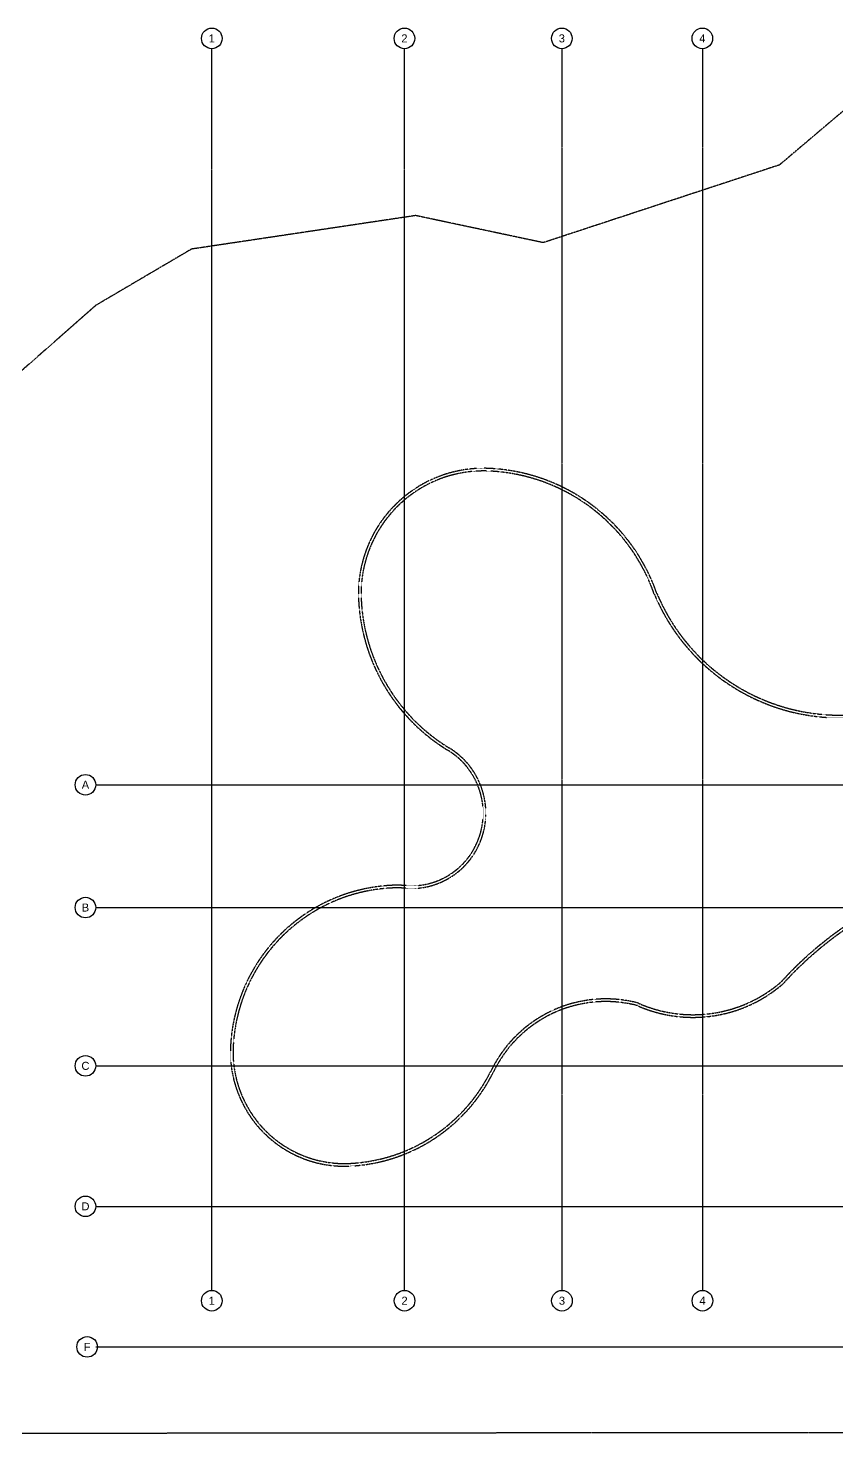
# Model space of a CAD drawing. Header units: millimetres. Extents: x 59135 to 3708801, y -250967 to 196121.
# Drawn here: x 3503314 to 3548784, y -59005 to 20028 of the extents above; entities that cross this region are included whole.
import ezdxf
from ezdxf.enums import TextEntityAlignment as Align

# ---------------------------------------------------------------- set-up
doc = ezdxf.new("R2010")
doc.units = ezdxf.units.MM
doc.header["$LTSCALE"] = 5
for name, pattern in [('CENTER2', [1.125, 0.75, -0.125, 0.125, -0.125]), ('DASHDOT', [1, 0.5, -0.25, 0, -0.25]), ('HIDDEN', [0.375, 0.25, -0.125]), ('PHANTOM2', [1.25, 0.625, -0.125, 0.125, -0.125, 0.125, -0.125])]:
    doc.linetypes.add(name, pattern=pattern)
doc.layers.add('A-LINDERO', color=250, linetype='Continuous', plot=False)
for name, color, linetype in [('EE-5', 7, 'Continuous'), ('EE-CARPETA 51', 250, 'HIDDEN'), ('EE-COTAS', 1, 'Continuous'), ('EE-EJES', 8, 'DASHDOT'), ('EE-OCULTAS', 252, 'HIDDEN'), ('EE-TEXTO 1', 4, 'Continuous')]:
    doc.layers.add(name, color=color, linetype=linetype)
doc.styles.add('ARIAL EE', font='arial.ttf')

# ---------------------------------------------------------------- blocks, each defined once
blk = doc.blocks.new('ITEM_1')
at = {"layer": 'EE-5'}
blk.add_circle((0, 0), 3.86, dxfattribs=at)
at = {"layer": 'EE-TEXTO 1', "style": 'ARIAL EE', "flags": 4}
blk.add_attdef('EJE', text='', height=3, dxfattribs=at).set_placement((0, 0), align=Align.MIDDLE_CENTER)

msp = doc.modelspace()

# ---------------------------------------------------------------- linework, layer by layer
at = {"layer": 'A-LINDERO', "linetype": 'PHANTOM2', "ltscale": 2}
for points in [[(3549689.8, 15835.9), (3545551.7, 12332.4), (3538913, 10148.5), (3532274.2, 7964.7), (3525099.1, 9487.1), (3518800.2, 8545.1), (3512501.3, 7603), (3507125.9, 4443), (3496698.4, -4722.1)], [(3466990.4, -59005), (3519278.8, -58946.1), (3564281.4, -58904.6)]]:
    msp.add_lwpolyline(points, dxfattribs=at)
at = {"layer": 'EE-CARPETA 51', "lineweight": 0}
for points in [[(3551606, -29236.4, 0.0914808), (3545759.9, -33698.3, -0.2898684), (3537577, -34931.8, 0.2944555), (3530342.6, -37294.7, 0.0597476), (3529458.2, -38693.5, -0.2723459), (3521341.9, -43950.5, -0.208505), (3516575.4, -42089.2, -0.2019549), (3514684.2, -37475.8, -0.1117815), (3515706.5, -33386.3, -0.0693389), (3517194.4, -31238, -0.1984586), (3523804.2, -28164.6, -0.0295508), (3524561.6, -28180.6, 0.3361419), (3528655.1, -25511.6, 0.2695939), (3527911.1, -21419.5, 0.0789653), (3526916.9, -20574.1, -0.2518798), (3521887.8, -12005.5, -0.4367966), (3529208.7, -4725.9, -0.1966653), (3536423.7, -8045.9, -0.0506621), (3537706.3, -9733.4, -0.0533322), (3538660.8, -11749.6, 0.6589007), (3559192.3, -11917.5)], [(3559328.6, -11980.3, -0.6590495), (3538519.9, -11801.1, 0.1043286), (3536314.1, -8148.2, 0.1966618), (3529202.4, -4875.7, 0.4367848), (3522037.7, -12000.1, 0.2384225), (3526553.7, -20162, 0.0126959), (3526995.1, -20446.1, -0.3569411), (3528795.9, -25563.2, -0.3361202), (3524550.3, -28330.2, 0.0295651), (3523810.3, -28314.5, 0.1986696), (3517304.7, -31339.6, 0.0693389), (3515840.4, -33454, 0.1117556), (3514834.2, -37478.2, 0.201915), (3516681.3, -41982.9, 0.2084921), (3521335.8, -43800.7, 0.2718213), (3529315.6, -38643, -0.0566602), (3530175, -37263.9, -0.298151), (3537626.8, -34789.8, 0.2899658), (3545654.9, -33590.8, -0.0910097), (3551512.3, -29115.8, -0.0637216)]]:
    msp.add_lwpolyline(points, format="xyb", dxfattribs=at)
at = {"layer": 'EE-EJES', "linetype": 'CENTER2', "ltscale": 2.5}
for p, q in [((3513640.8, -50939.7), (3513640.8, 18870.6)), ((3524470.8, -50939.7), (3524470.8, 18870.6)), ((3533327.6, 18870.6), (3533327.6, -50939.7)), ((3541227.6, 18870.6), (3541227.6, -50939.7)), ((3507115.3, -22513.8), (3595204, -22513.8)), ((3507115.3, -29413.8), (3595204, -29413.8)), ((3507115.3, -38313.8), (3595204, -38313.8)), ((3507115.3, -46213.8), (3595204, -46213.8)), ((3507115.3, -54113.8), (3595204, -54113.8))]:
    msp.add_line(p, q, dxfattribs=at)
at = {"layer": 'EE-OCULTAS'}
for points in [[(3551606, -29236.4, 0.0914808), (3545759.9, -33698.3, -0.2898684), (3537577, -34931.8, 0.2944555), (3530342.6, -37294.7, 0.0597476), (3529458.2, -38693.5, -0.2723459), (3521341.9, -43950.5, -0.208505), (3516575.4, -42089.2, -0.2019549), (3514684.2, -37475.8, -0.1117815), (3515706.5, -33386.3, -0.0693389), (3517194.4, -31238, -0.1984586), (3523804.2, -28164.6, -0.0295508), (3524561.6, -28180.6, 0.3361419), (3528655.1, -25511.6, 0.2695939), (3527911.1, -21419.5, 0.0789653), (3526916.9, -20574.1, -0.2518798), (3521887.8, -12005.5, -0.4367966), (3529208.7, -4725.9, -0.1966653), (3536423.7, -8045.9, -0.0506621), (3537706.3, -9733.4, -0.0533322), (3538660.8, -11749.6, 0.6589007), (3559192.3, -11917.5)], [(3559328.6, -11980.3, -0.6590495), (3538519.9, -11801.1, 0.1043286), (3536314.1, -8148.2, 0.1966618), (3529202.4, -4875.7, 0.4367848), (3522037.7, -12000.1, 0.2384225), (3526553.7, -20162, 0.0126959), (3526995.1, -20446.1, -0.3569411), (3528795.9, -25563.2, -0.3361202), (3524550.3, -28330.2, 0.0295651), (3523810.3, -28314.5, 0.1986696), (3517304.7, -31339.6, 0.0693389), (3515840.4, -33454, 0.1117556), (3514834.2, -37478.2, 0.201915), (3516681.3, -41982.9, 0.2084921), (3521335.8, -43800.7, 0.2718213), (3529315.6, -38643, -0.0566602), (3530175, -37263.9, -0.298151), (3537626.8, -34789.8, 0.2899658), (3545654.9, -33590.8, -0.0910097), (3551512.3, -29115.8, -0.0637216)]]:
    msp.add_lwpolyline(points, format="xyb", dxfattribs=at)

# ---------------------------------------------------------------- block references
at = {"layer": 'EE-COTAS'}
ref = msp.add_blockref('ITEM_1', (3513640.8, 19449.2), dxfattribs=dict(at, xscale=150, yscale=150, zscale=150, rotation=180))
ref.add_attrib('EJE', '1', dxfattribs={"layer": 'EE-TEXTO 1', "height": 450, "style": 'ARIAL EE', "flags": 4}).set_placement((3513640.6, 19449.3), align=Align.MIDDLE_CENTER)
ref = msp.add_blockref('ITEM_1', (3524470.8, 19449.2), dxfattribs=dict(at, xscale=150, yscale=150, zscale=150, rotation=180))
ref.add_attrib('EJE', '2', dxfattribs={"layer": 'EE-TEXTO 1', "height": 450, "style": 'ARIAL EE', "flags": 4}).set_placement((3524470.6, 19449.3), align=Align.MIDDLE_CENTER)
ref = msp.add_blockref('ITEM_1', (3533320.8, 19449.2), dxfattribs=dict(at, xscale=150, yscale=150, zscale=150, rotation=180))
ref.add_attrib('EJE', '3', dxfattribs={"layer": 'EE-TEXTO 1', "height": 450, "style": 'ARIAL EE', "flags": 4}).set_placement((3533320.6, 19449.3), align=Align.MIDDLE_CENTER)
ref = msp.add_blockref('ITEM_1', (3541220.8, 19449.2), dxfattribs=dict(at, xscale=150, yscale=150, zscale=150, rotation=180))
ref.add_attrib('EJE', '4', dxfattribs={"layer": 'EE-TEXTO 1', "height": 450, "style": 'ARIAL EE', "flags": 4}).set_placement((3541220.6, 19449.3), align=Align.MIDDLE_CENTER)
ref = msp.add_blockref('ITEM_1', (3506536.8, -22513.8), dxfattribs=dict(at, xscale=150, yscale=150, zscale=150, rotation=180))
ref.add_attrib('EJE', 'A', dxfattribs={"layer": 'EE-TEXTO 1', "height": 450, "style": 'ARIAL EE', "flags": 4}).set_placement((3506536.6, -22513.7), align=Align.MIDDLE_CENTER)
ref = msp.add_blockref('ITEM_1', (3506536.8, -29413.8), dxfattribs=dict(at, xscale=150, yscale=150, zscale=150, rotation=180))
ref.add_attrib('EJE', 'B', dxfattribs={"layer": 'EE-TEXTO 1', "height": 450, "style": 'ARIAL EE', "flags": 4}).set_placement((3506536.6, -29413.7), align=Align.MIDDLE_CENTER)
ref = msp.add_blockref('ITEM_1', (3506536.8, -38313.8), dxfattribs=dict(at, xscale=150, yscale=150, zscale=150, rotation=180))
ref.add_attrib('EJE', 'C', dxfattribs={"layer": 'EE-TEXTO 1', "height": 450, "style": 'ARIAL EE', "flags": 4}).set_placement((3506536.6, -38313.7), align=Align.MIDDLE_CENTER)
ref = msp.add_blockref('ITEM_1', (3506536.8, -46213.8), dxfattribs=dict(at, xscale=150, yscale=150, zscale=150, rotation=180))
ref.add_attrib('EJE', 'D', dxfattribs={"layer": 'EE-TEXTO 1', "height": 450, "style": 'ARIAL EE', "flags": 4}).set_placement((3506536.6, -46213.7), align=Align.MIDDLE_CENTER)
ref = msp.add_blockref('ITEM_1', (3513640.8, -51518.3), dxfattribs=dict(at, xscale=150, yscale=150, zscale=150, rotation=180))
ref.add_attrib('EJE', '1', dxfattribs={"layer": 'EE-TEXTO 1', "height": 450, "style": 'ARIAL EE', "flags": 4}).set_placement((3513640.6, -51518.1), align=Align.MIDDLE_CENTER)
ref = msp.add_blockref('ITEM_1', (3524477.6, -51518.2), dxfattribs=dict(at, xscale=150, yscale=150, zscale=150, rotation=180))
ref.add_attrib('EJE', '2', dxfattribs={"layer": 'EE-TEXTO 1', "height": 450, "style": 'ARIAL EE', "flags": 4}).set_placement((3524477.4, -51518.1), align=Align.MIDDLE_CENTER)
ref = msp.add_blockref('ITEM_1', (3533327.6, -51518.2), dxfattribs=dict(at, xscale=150, yscale=150, zscale=150, rotation=180))
ref.add_attrib('EJE', '3', dxfattribs={"layer": 'EE-TEXTO 1', "height": 450, "style": 'ARIAL EE', "flags": 4}).set_placement((3533327.4, -51518.1), align=Align.MIDDLE_CENTER)
ref = msp.add_blockref('ITEM_1', (3541227.6, -51518.2), dxfattribs=dict(at, xscale=150, yscale=150, zscale=150, rotation=180))
ref.add_attrib('EJE', '4', dxfattribs={"layer": 'EE-TEXTO 1', "height": 450, "style": 'ARIAL EE', "flags": 4}).set_placement((3541227.4, -51518.1), align=Align.MIDDLE_CENTER)
ref = msp.add_blockref('ITEM_1', (3506633.2, -54113.8), dxfattribs=dict(at, xscale=150, yscale=150, zscale=150, rotation=180))
ref.add_attrib('EJE', 'F', dxfattribs={"layer": 'EE-TEXTO 1', "height": 450, "style": 'ARIAL EE', "flags": 4}).set_placement((3506633, -54113.7), align=Align.MIDDLE_CENTER)

doc.saveas('drawing.dxf')
